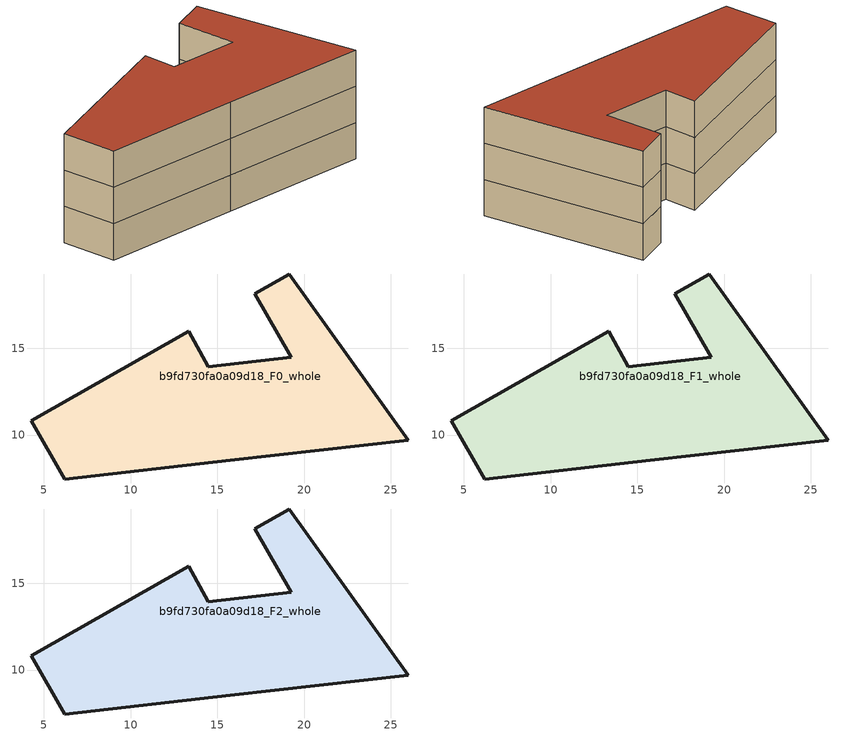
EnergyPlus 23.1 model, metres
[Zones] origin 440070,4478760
b9fd730fa0a09d18_F0_whole
 floor ground (EU_floor_Construction): 19.15,19.29 26.01,9.71 15.73,8.56 6.21,7.47 4.26,10.81 13.35,15.99 14.46,13.95 19.26,14.5 17.16,18.14 z0
 wall outside (EU_wall_Construction): 26.01,9.71 19.15,19.29 17.16,18.14 19.26,14.5 14.46,13.95 13.35,15.99 4.26,10.81 6.21,7.47 15.73,8.56 26.01,9.71 z0:3
b9fd730fa0a09d18_F1_whole
 floor to b9fd730fa0a09d18_F0_whole (EU_floor_Construction): 19.15,19.29 26.01,9.71 15.73,8.56 6.21,7.47 4.26,10.81 13.35,15.99 14.46,13.95 19.26,14.5 17.16,18.14 z3
 wall outside (EU_wall_Construction): 26.01,9.71 19.15,19.29 17.16,18.14 19.26,14.5 14.46,13.95 13.35,15.99 4.26,10.81 6.21,7.47 15.73,8.56 26.01,9.71 z3:6
b9fd730fa0a09d18_F2_whole
 floor to b9fd730fa0a09d18_F1_whole (EU_floor_Construction): 19.15,19.29 26.01,9.71 15.73,8.56 6.21,7.47 4.26,10.81 13.35,15.99 14.46,13.95 19.26,14.5 17.16,18.14 z6
 wall outside (EU_wall_Construction): 26.01,9.71 19.15,19.29 17.16,18.14 19.26,14.5 14.46,13.95 13.35,15.99 4.26,10.81 6.21,7.47 15.73,8.56 26.01,9.71 z6:9
 roof outside (EU_roof_Construction): 26.01,9.71 19.15,19.29 17.16,18.14 19.26,14.5 14.46,13.95 13.35,15.99 4.26,10.81 6.21,7.47 15.73,8.56 z9
[Building]
EU S2 Campaign: North Axis=0; Terrain=City; Solar Distribution=FullExterior
[Site:Location]
Madrid: Latitude=40.5; Longitude=-3.5; Time Zone=1; Elevation=609
[SizingPeriod:WeatherFileDays]
AnnualSizingPeriod: Begin Month=1; Begin Day of Month=1; End Month=12; End Day of Month=31; Day of Week for Start Day=Monday; Use Weather File Daylight Saving Period=No; Use Weather File Rain and Snow Indicators=No
[MATERIAL]
EU_InternalMass_Material: Roughness=MediumRough; Thickness=0.1; Conductivity=1; Density=1800; Specific Heat=900; Thermal Absorptance=0.9; Solar Absorptance=0.7; Visible Absorptance=0.7
[MATERIAL:NOMASS] Roughness=MediumRough; Thermal Absorptance=0.9; Solar Absorptance=0.7; Visible Absorptance=0.7
Name | Thermal Resistance
EU_wall_NoMass | 0.419739
EU_roof_NoMass | 0.352165
EU_floor_NoMass | 0.608284
[CONSTRUCTION]
EU_wall_Construction: EU_wall_NoMass
EU_roof_Construction: EU_roof_NoMass
EU_floor_Construction: EU_floor_NoMass
EU_InternalMass_Construction: EU_InternalMass_Material
[ZONE] Type=1; Multiplier=1; Ceiling Height=autocalculate; Volume=363.435; Floor Area=autocalculate; Part of Total Floor Area=Yes
b9fd730fa0a09d18_F0_whole; b9fd730fa0a09d18_F1_whole; b9fd730fa0a09d18_F2_whole
[INTERNALMASS] Construction=EU_InternalMass_Construction; Surface Area=121.145
Name | Zone or ZoneList
b9fd730fa0a09d18_F0_whole_EU_InternalMass | b9fd730fa0a09d18_F0_whole
b9fd730fa0a09d18_F1_whole_EU_InternalMass | b9fd730fa0a09d18_F1_whole
b9fd730fa0a09d18_F2_whole_EU_InternalMass | b9fd730fa0a09d18_F2_whole
[OTHEREQUIPMENT] Fuel Type=Electricity; Design Level Calculation Method=Watts/Area; Power per Zone Floor Area=1; Fraction Latent=0; Fraction Radiant=0; Fraction Lost=0; Carbon Dioxide Generation Rate=0; EndUse Subcategory=EU_Step8_InternalGains
Name | Zone or ZoneList or Space or SpaceList | Schedule
EU_Step8_InternalGain_b9fd730fa0a09d18_F0_whole_f000 | b9fd730fa0a09d18_F0_whole | EU_Step8_GainSchedule_b9fd730fa0a09d18_F0_whole_f000
EU_Step8_InternalGain_b9fd730fa0a09d18_F1_whole_f000 | b9fd730fa0a09d18_F1_whole | EU_Step8_GainSchedule_b9fd730fa0a09d18_F1_whole_f000
EU_Step8_InternalGain_b9fd730fa0a09d18_F2_whole_f000 | b9fd730fa0a09d18_F2_whole | EU_Step8_GainSchedule_b9fd730fa0a09d18_F2_whole_f000
[ZONEVENTILATION:DESIGNFLOWRATE] Schedule=EU_AlwaysOn; Design Flow Rate Calculation Method=AirChanges/Hour; Air Changes per Hour=0.703302; Ventilation Type=Natural; Fan Pressure Rise=0; Fan Total Efficiency=1; Constant Term Coefficient=1; Temperature Term Coefficient=0; Velocity Term Coefficient=0; Velocity Squared Term Coefficient=0; Minimum Indoor Temperature=-100; Maximum Indoor Temperature=100; Delta Temperature=-100; Minimum Outdoor Temperature=-100; Maximum Outdoor Temperature=100; Maximum Wind Speed=40
Name | Zone or ZoneList or Space or SpaceList
EU_ConstantAir_b9fd730fa0a09d18_F0_whole | b9fd730fa0a09d18_F0_whole
EU_ConstantAir_b9fd730fa0a09d18_F1_whole | b9fd730fa0a09d18_F1_whole
EU_ConstantAir_b9fd730fa0a09d18_F2_whole | b9fd730fa0a09d18_F2_whole
[HVACTEMPLATE:THERMOSTAT] Constant Heating Setpoint=20; Constant Cooling Setpoint=50
EU_HeatOnly_b9fd730fa0a09d18_F0_whole; EU_HeatOnly_b9fd730fa0a09d18_F1_whole; EU_HeatOnly_b9fd730fa0a09d18_F2_whole
[HVACTEMPLATE:ZONE:IDEALLOADSAIRSYSTEM] System Availability Schedule=EU_AlwaysOn; Maximum Heating Supply Air Temperature=50; Minimum Cooling Supply Air Temperature=13; Maximum Heating Supply Air Humidity Ratio=0.0156; Minimum Cooling Supply Air Humidity Ratio=0.0077; Heating Limit=NoLimit; Cooling Limit=NoLimit; Heating Availability Schedule=EU_AlwaysOn; Cooling Availability Schedule=EU_CoolingOff; Dehumidification Control Type=ConstantSensibleHeatRatio; Cooling Sensible Heat Ratio=0.7; Dehumidification Setpoint=60; Humidification Control Type=None; Humidification Setpoint=30; Outdoor Air Method=None; Outdoor Air Flow Rate per Person=0.00944; Outdoor Air Flow Rate per Zone Floor Area=0; Outdoor Air Flow Rate per Zone=0; Demand Controlled Ventilation Type=None; Outdoor Air Economizer Type=NoEconomizer; Heat Recovery Type=None; Sensible Heat Recovery Effectiveness=0.7; Latent Heat Recovery Effectiveness=0.65
Name | Template Thermostat
b9fd730fa0a09d18_F0_whole | EU_HeatOnly_b9fd730fa0a09d18_F0_whole
b9fd730fa0a09d18_F1_whole | EU_HeatOnly_b9fd730fa0a09d18_F1_whole
b9fd730fa0a09d18_F2_whole | EU_HeatOnly_b9fd730fa0a09d18_F2_whole
[SIZING:ZONE] Zone Cooling Design Supply Air Temperature Input Method=SupplyAirTemperature; Zone Cooling Design Supply Air Temperature=13; Zone Heating Design Supply Air Temperature Input Method=SupplyAirTemperature; Zone Heating Design Supply Air Temperature=50; Zone Cooling Design Supply Air Humidity Ratio=0.008; Zone Heating Design Supply Air Humidity Ratio=0.008; Cooling Design Air Flow Method=DesignDay; Cooling Design Air Flow Rate=0; Cooling Minimum Air Flow per Zone Floor Area=0.000762; Cooling Minimum Air Flow=0; Cooling Minimum Air Flow Fraction=0.2; Heating Design Air Flow Method=DesignDay; Heating Design Air Flow Rate=0; Heating Maximum Air Flow per Zone Floor Area=0.002032; Heating Maximum Air Flow=0.141576; Heating Maximum Air Flow Fraction=0.3; Account for Dedicated Outdoor Air System=No; Dedicated Outdoor Air System Control Strategy=NeutralSupplyAir; Dedicated Outdoor Air Low Setpoint Temperature for Design=autosize; Dedicated Outdoor Air High Setpoint Temperature for Design=autosize; Zone Load Sizing Method=Sensible Load Only No Latent Load; Zone Latent Cooling Design Supply Air Humidity Ratio Input Method=HumidityRatioDifference; Zone Cooling Design Supply Air Humidity Ratio Difference=0.005; Zone Latent Heating Design Supply Air Humidity Ratio Input Method=HumidityRatioDifference; Zone Humidification Design Supply Air Humidity Ratio Difference=0.005
b9fd730fa0a09d18_F0_whole; b9fd730fa0a09d18_F1_whole; b9fd730fa0a09d18_F2_whole
[SCHEDULE:CONSTANT]
Name | Hourly Value
EU_AlwaysOn | 1
EU_CoolingOff | 0
[SCHEDULE:FILE] Column Number=1; Rows to Skip at Top=0; Number of Hours of Data=8760; Column Separator=Comma; Interpolate to Timestep=No; Minutes per Item=60; Adjust Schedule for Daylight Savings=Yes
Name | File
EU_Step8_GainSchedule_b9fd730fa0a09d18_F0_whole_f000 | C:\Users\o_iseri\Desktop\OpenUBEM\openubem\outputs\eu_evidence\EU-11\ES-MAD-BERRUGUETE\idfs\b9fd730fa0a09d18\b9fd730fa0a09d18_F0_whole_f000_gain.csv
EU_Step8_GainSchedule_b9fd730fa0a09d18_F1_whole_f000 | C:\Users\o_iseri\Desktop\OpenUBEM\openubem\outputs\eu_evidence\EU-11\ES-MAD-BERRUGUETE\idfs\b9fd730fa0a09d18\b9fd730fa0a09d18_F1_whole_f000_gain.csv
EU_Step8_GainSchedule_b9fd730fa0a09d18_F2_whole_f000 | C:\Users\o_iseri\Desktop\OpenUBEM\openubem\outputs\eu_evidence\EU-11\ES-MAD-BERRUGUETE\idfs\b9fd730fa0a09d18\b9fd730fa0a09d18_F2_whole_f000_gain.csv
